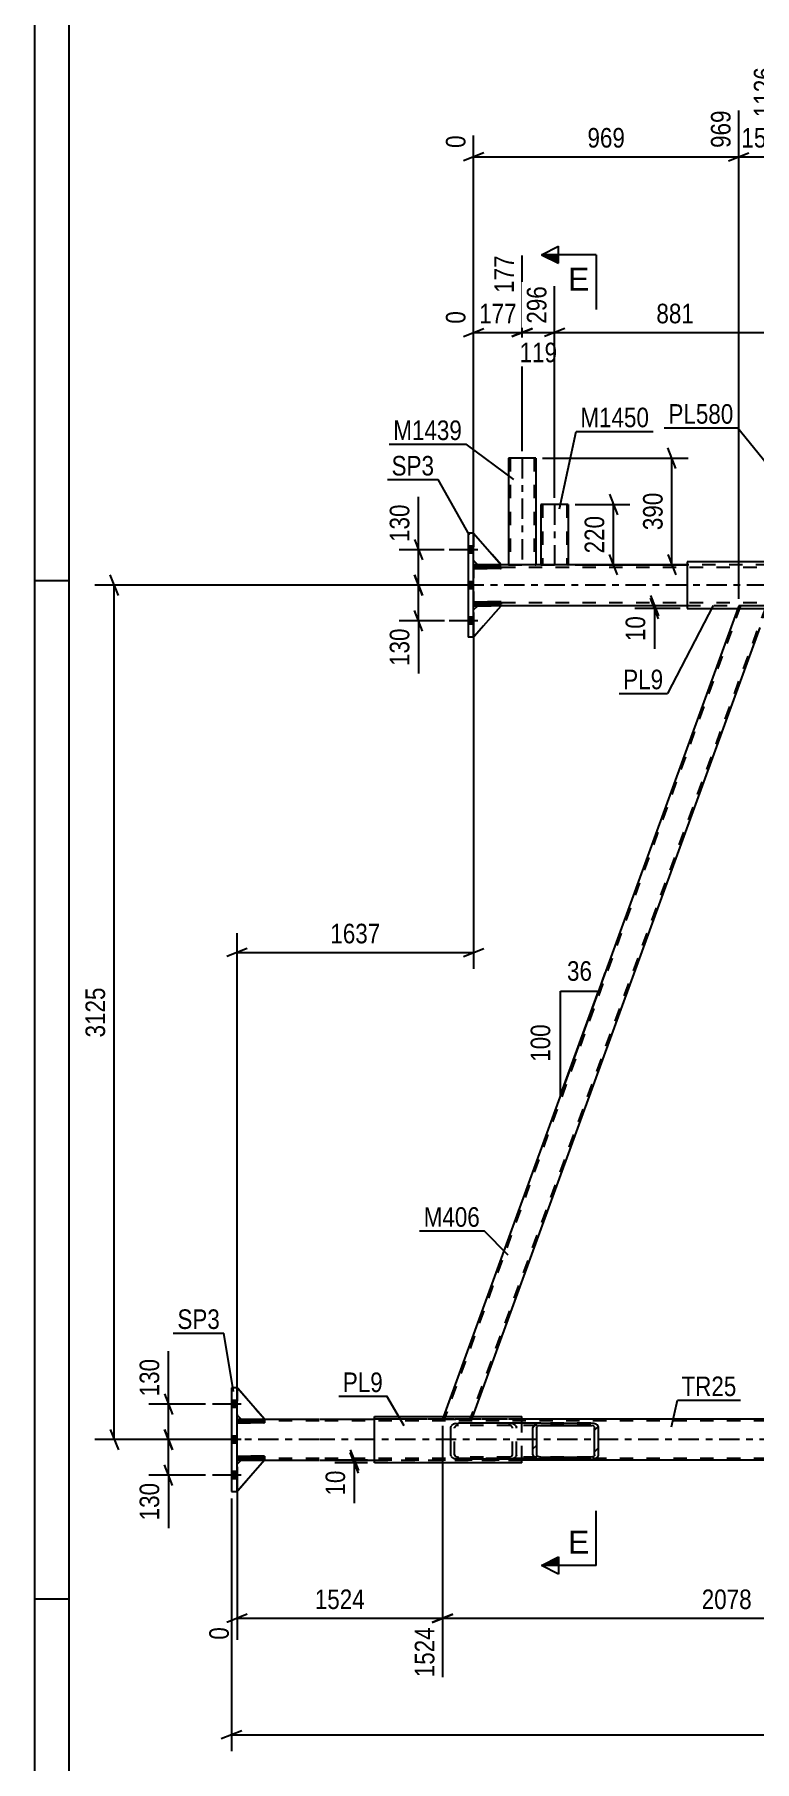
# Model space of a CAD drawing. Header units: millimetres. Extents: x -851 to 338, y -786 to 55.
# Drawn here: x -850.9 to -745.7, y -362.9 to -110.2 of the extents above; entities that cross this region are included whole.
import ezdxf

# ---------------------------------------------------------------- set-up
doc = ezdxf.new("R2010")
doc.units = ezdxf.units.MM
doc.linetypes.add('DXK_LINE_DOT2', pattern=[3.9198, 1.9599, -1.9599])
doc.linetypes.add('DXK_LINE_DOT3', pattern=[5.9187, 2.979, -0.9799, 0.9799, -0.9799])
doc.styles.add('Arial', font='ARIAL.TTF', dxfattribs={"height": 0.2})
doc.styles.add('Arial Narrow', font='ARIALN.TTF', dxfattribs={"height": 0.2})

# ---------------------------------------------------------------- blocks, each defined once
blk = doc.blocks.new('Unknown-232933133-1133')
at = {"color": 5, "linetype": 'Continuous'}
for p, q in [((-850.92, 54.89), (-850.92, -786.11)), ((-845.92, 49.89), (-845.92, -781.11)), ((-845.92, -190.11), (-850.92, -190.11)), ((-845.92, -339.11), (-850.92, -339.11))]:
    blk.add_line(p, q, dxfattribs=at)
blk = doc.blocks.new('Bolt-232933133-7194 - 7182')
at = {"linetype": 'Continuous'}
for points in [[(-821.31, -311.09), (-821.31, -310.05), (-822.11, -310.05), (-822.11, -311.09)], [(-821.31, -311.09), (-821.31, -310.05), (-822.11, -310.05), (-822.11, -311.09)], [(-821.31, -311.09), (-821.31, -310.05), (-822.11, -310.05), (-822.11, -311.09)], [(-821.31, -316.29), (-821.31, -315.25), (-822.11, -315.25), (-822.11, -316.29)], [(-821.31, -316.29), (-821.31, -315.25), (-822.11, -315.25), (-822.11, -316.29)], [(-821.31, -321.49), (-821.31, -320.45), (-822.11, -320.45), (-822.11, -321.49)], [(-821.31, -321.49), (-821.31, -320.45), (-822.11, -320.45), (-822.11, -321.49)], [(-821.31, -321.49), (-821.31, -320.45), (-822.11, -320.45), (-822.11, -321.49)]]:
    blk.add_hatch(color=1, dxfattribs=at).paths.add_polyline_path(points)
at = {"color": 1, "linetype": 'Continuous'}
for p, q in [((-820.71, -310.57), (-824.91, -310.57)), ((-820.71, -310.57), (-824.91, -310.57)), ((-820.71, -310.57), (-824.91, -310.57)), ((-821.31, -310.05), (-822.11, -310.05)), ((-821.31, -310.05), (-822.11, -310.05)), ((-821.31, -310.05), (-822.11, -310.05)), ((-821.31, -311.09), (-822.11, -311.09)), ((-821.31, -311.09), (-822.11, -311.09)), ((-821.31, -311.09), (-822.11, -311.09)), ((-820.71, -315.77), (-824.91, -315.77)), ((-820.71, -315.77), (-824.91, -315.77)), ((-821.31, -315.25), (-822.11, -315.25)), ((-821.31, -315.25), (-822.11, -315.25)), ((-821.31, -316.29), (-822.11, -316.29)), ((-821.31, -316.29), (-822.11, -316.29)), ((-821.31, -320.45), (-822.11, -320.45)), ((-821.31, -320.45), (-822.11, -320.45)), ((-821.31, -320.45), (-822.11, -320.45)), ((-820.71, -320.97), (-824.91, -320.97)), ((-820.71, -320.97), (-824.91, -320.97)), ((-820.71, -320.97), (-824.91, -320.97)), ((-821.31, -321.49), (-822.11, -321.49)), ((-821.31, -321.49), (-822.11, -321.49)), ((-821.31, -321.49), (-822.11, -321.49))]:
    blk.add_line(p, q, dxfattribs=at)
blk = doc.blocks.new('Bolt-232933133-7195 - 7182')
at = {"linetype": 'Continuous'}
for points in [[(-786.71, -186.09), (-786.71, -185.05), (-787.51, -185.05), (-787.51, -186.09)], [(-786.71, -186.09), (-786.71, -185.05), (-787.51, -185.05), (-787.51, -186.09)], [(-786.71, -186.09), (-786.71, -185.05), (-787.51, -185.05), (-787.51, -186.09)], [(-786.71, -191.29), (-786.71, -190.25), (-787.51, -190.25), (-787.51, -191.29)], [(-786.71, -191.29), (-786.71, -190.25), (-787.51, -190.25), (-787.51, -191.29)], [(-786.71, -196.49), (-786.71, -195.45), (-787.51, -195.45), (-787.51, -196.49)], [(-786.71, -196.49), (-786.71, -195.45), (-787.51, -195.45), (-787.51, -196.49)], [(-786.71, -196.49), (-786.71, -195.45), (-787.51, -195.45), (-787.51, -196.49)]]:
    blk.add_hatch(color=1, dxfattribs=at).paths.add_polyline_path(points)
at = {"color": 1, "linetype": 'Continuous'}
for p, q in [((-786.11, -185.57), (-790.31, -185.57)), ((-786.11, -185.57), (-790.31, -185.57)), ((-786.11, -185.57), (-790.31, -185.57)), ((-786.71, -185.05), (-787.51, -185.05)), ((-786.71, -185.05), (-787.51, -185.05)), ((-786.71, -185.05), (-787.51, -185.05)), ((-786.71, -186.09), (-787.51, -186.09)), ((-786.71, -186.09), (-787.51, -186.09)), ((-786.71, -186.09), (-787.51, -186.09)), ((-786.11, -190.77), (-790.31, -190.77)), ((-786.11, -190.77), (-790.31, -190.77)), ((-786.71, -190.25), (-787.51, -190.25)), ((-786.71, -190.25), (-787.51, -190.25)), ((-786.71, -191.29), (-787.51, -191.29)), ((-786.71, -191.29), (-787.51, -191.29)), ((-786.11, -195.97), (-790.31, -195.97)), ((-786.11, -195.97), (-790.31, -195.97)), ((-786.11, -195.97), (-790.31, -195.97)), ((-786.71, -195.45), (-787.51, -195.45)), ((-786.71, -195.45), (-787.51, -195.45)), ((-786.71, -195.45), (-787.51, -195.45)), ((-786.71, -196.49), (-787.51, -196.49)), ((-786.71, -196.49), (-787.51, -196.49)), ((-786.71, -196.49), (-787.51, -196.49))]:
    blk.add_line(p, q, dxfattribs=at)
blk = doc.blocks.new('Part-232933133-7203 - 7182')
at = {"color": 2, "linetype": 'Continuous'}
for p, q in [((-821.31, -319.37), (-820.71, -318.77)), ((-817.31, -318.77), (-821.31, -323.37)), ((-820.71, -318.77), (-817.31, -318.77))]:
    blk.add_line(p, q, dxfattribs=at)
at = {"color": 7, "linetype": 'DXK_LINE_DOT2'}
blk.add_line((-821.31, -323.37), (-821.31, -319.37), dxfattribs=at)
blk = doc.blocks.new('Part-232933133-7204 - 7182')
at = {"color": 7, "linetype": 'DXK_LINE_DOT2'}
for p, q in [((-821.31, -319.37), (-820.71, -318.77)), ((-817.31, -318.77), (-821.31, -323.37)), ((-821.31, -323.37), (-821.31, -319.37)), ((-820.71, -318.77), (-817.31, -318.77))]:
    blk.add_line(p, q, dxfattribs=at)
blk = doc.blocks.new('Part-232933133-7205 - 7182')
at = {"color": 2, "linetype": 'Continuous'}
for p, q in [((-817.31, -312.77), (-821.31, -308.17)), ((-821.31, -312.17), (-820.71, -312.77)), ((-820.71, -312.77), (-817.31, -312.77))]:
    blk.add_line(p, q, dxfattribs=at)
at = {"color": 7, "linetype": 'DXK_LINE_DOT2'}
blk.add_line((-821.31, -308.17), (-821.31, -312.17), dxfattribs=at)
blk = doc.blocks.new('Part-232933133-7206 - 7182')
at = {"color": 7, "linetype": 'DXK_LINE_DOT2'}
for p, q in [((-817.31, -312.77), (-821.31, -308.17)), ((-821.31, -308.17), (-821.31, -312.17)), ((-821.31, -312.17), (-820.71, -312.77)), ((-820.71, -312.77), (-817.31, -312.77))]:
    blk.add_line(p, q, dxfattribs=at)
blk = doc.blocks.new('Part-232933133-7271 - 7182')
at = {"color": 2, "linetype": 'Continuous'}
for p, q in [((-821.31, -312.77), (-820.71, -312.77)), ((-817.31, -312.77), (-809.31, -312.77)), ((-809.21, -312.77), (-801.21, -312.77)), ((-716.08, -312.77), (-779.67, -312.77)), ((-821.31, -318.77), (-820.71, -318.77)), ((-817.31, -318.77), (-809.31, -318.77)), ((-809.21, -318.77), (-801.21, -318.77)), ((-716.08, -318.77), (-779.67, -318.77))]:
    blk.add_line(p, q, dxfattribs=at)
at = {"color": 7, "linetype": 'DXK_LINE_DOT2'}
for p, q in [((-821.31, -318.77), (-821.31, -312.77)), ((-809.31, -313.01), (-821.31, -313.01)), ((-820.71, -312.77), (-817.31, -312.77)), ((-132.3, -313.01), (-809.21, -313.01)), ((-703.36, -312.77), (-801.21, -312.77)), ((-779.67, -312.77), (-801.21, -312.77)), ((-809.31, -318.53), (-821.31, -318.53)), ((-820.71, -318.77), (-817.31, -318.77)), ((-132.3, -318.53), (-809.21, -318.53)), ((-132.3, -318.77), (-801.21, -318.77)), ((-801.21, -318.77), (-779.67, -318.77))]:
    blk.add_line(p, q, dxfattribs=at)
at = {"color": 7, "linetype": 'DXK_LINE_DOT3'}
for p, q in [((-809.31, -315.77), (-821.31, -315.77)), ((-132.3, -315.77), (-809.21, -315.77))]:
    blk.add_line(p, q, dxfattribs=at)
blk = doc.blocks.new('Part-232933133-7207 - 7182')
at = {"color": 2, "linetype": 'Continuous'}
for p, q in [((-821.31, -318.21), (-817.31, -318.21)), ((-821.31, -318.53), (-821.31, -318.21)), ((-817.31, -318.21), (-817.31, -318.53)), ((-817.31, -318.53), (-821.31, -318.53))]:
    blk.add_line(p, q, dxfattribs=at)
at = {"color": 7, "linetype": 'DXK_LINE_DOT2'}
blk.add_line((-820.71, -318.53), (-820.71, -318.21), dxfattribs=at)
blk = doc.blocks.new('Part-232933133-7208 - 7182')
at = {"color": 2, "linetype": 'Continuous'}
for p, q in [((-821.31, -313.01), (-817.31, -313.01)), ((-821.31, -313.33), (-821.31, -313.01)), ((-817.31, -313.01), (-817.31, -313.33)), ((-817.31, -313.33), (-821.31, -313.33))]:
    blk.add_line(p, q, dxfattribs=at)
at = {"color": 7, "linetype": 'DXK_LINE_DOT2'}
blk.add_line((-820.71, -313.33), (-820.71, -313.01), dxfattribs=at)
blk = doc.blocks.new('Part-232933133-7209 - 7182')
at = {"color": 7, "linetype": 'DXK_LINE_DOT2'}
for p, q in [((-817.31, -318.21), (-821.31, -318.21)), ((-821.31, -318.21), (-821.31, -318.53)), ((-820.71, -318.53), (-820.71, -318.21)), ((-817.31, -318.53), (-817.31, -318.21)), ((-821.31, -318.53), (-817.31, -318.53))]:
    blk.add_line(p, q, dxfattribs=at)
blk = doc.blocks.new('Part-232933133-7210 - 7182')
at = {"color": 7, "linetype": 'DXK_LINE_DOT2'}
for p, q in [((-817.31, -313.01), (-821.31, -313.01)), ((-821.31, -313.01), (-821.31, -313.33)), ((-820.71, -313.33), (-820.71, -313.01)), ((-817.31, -313.33), (-817.31, -313.01)), ((-821.31, -313.33), (-817.31, -313.33))]:
    blk.add_line(p, q, dxfattribs=at)
blk = doc.blocks.new('Part-232933133-7211 - 7182')
at = {"color": 2, "linetype": 'Continuous'}
for p, q in [((-786.71, -194.37), (-786.11, -193.77)), ((-786.71, -198.37), (-782.71, -193.77)), ((-782.71, -193.77), (-786.11, -193.77))]:
    blk.add_line(p, q, dxfattribs=at)
at = {"color": 7, "linetype": 'DXK_LINE_DOT2'}
blk.add_line((-786.71, -198.37), (-786.71, -194.37), dxfattribs=at)
blk = doc.blocks.new('Part-232933133-7212 - 7182')
at = {"color": 7, "linetype": 'DXK_LINE_DOT2'}
for p, q in [((-786.71, -194.37), (-786.11, -193.77)), ((-782.71, -193.77), (-786.71, -198.37)), ((-786.71, -198.37), (-786.71, -194.37)), ((-786.11, -193.77), (-782.71, -193.77))]:
    blk.add_line(p, q, dxfattribs=at)
blk = doc.blocks.new('Part-232933133-7213 - 7182')
at = {"color": 2, "linetype": 'Continuous'}
for p, q in [((-786.71, -183.17), (-782.71, -187.77)), ((-786.71, -187.17), (-786.11, -187.77)), ((-782.71, -187.77), (-786.11, -187.77))]:
    blk.add_line(p, q, dxfattribs=at)
at = {"color": 7, "linetype": 'DXK_LINE_DOT2'}
blk.add_line((-786.71, -187.17), (-786.71, -183.17), dxfattribs=at)
blk = doc.blocks.new('Part-232933133-7214 - 7182')
at = {"color": 7, "linetype": 'DXK_LINE_DOT2'}
for p, q in [((-782.71, -187.77), (-786.71, -183.17)), ((-786.71, -183.17), (-786.71, -187.17)), ((-786.71, -187.17), (-786.11, -187.77)), ((-786.11, -187.77), (-782.71, -187.77))]:
    blk.add_line(p, q, dxfattribs=at)
blk = doc.blocks.new('Part-232933133-59756 - 7182')
at = {"color": 2, "linetype": 'Continuous'}
for p, q in [((-772.87, -178.97), (-776.87, -178.97)), ((-776.87, -178.97), (-776.87, -187.77)), ((-772.87, -178.97), (-772.87, -187.77))]:
    blk.add_line(p, q, dxfattribs=at)
at = {"color": 7, "linetype": 'DXK_LINE_DOT2'}
for p, q in [((-776.63, -178.97), (-776.63, -187.77)), ((-776.63, -178.97), (-776.61, -178.97)), ((-776.61, -178.97), (-776.57, -178.97)), ((-776.57, -178.97), (-776.56, -178.97)), ((-773.11, -178.97), (-773.11, -187.77)), ((-776.87, -187.77), (-776.87, -187.77)), ((-776.87, -187.77), (-772.87, -187.77)), ((-772.87, -187.77), (-772.87, -187.77)), ((-772.87, -187.77), (-772.87, -187.77))]:
    blk.add_line(p, q, dxfattribs=at)
at = {"color": 7, "linetype": 'DXK_LINE_DOT3'}
blk.add_line((-774.87, -178.97), (-774.87, -187.77), dxfattribs=at)
blk = doc.blocks.new('Part-232933133-7215 - 7182')
at = {"color": 2, "linetype": 'Continuous'}
for p, q in [((-786.71, -193.21), (-782.71, -193.21)), ((-786.71, -193.53), (-786.71, -193.21)), ((-782.71, -193.53), (-786.71, -193.53)), ((-782.71, -193.21), (-782.71, -193.53))]:
    blk.add_line(p, q, dxfattribs=at)
at = {"color": 7, "linetype": 'DXK_LINE_DOT2'}
blk.add_line((-786.11, -193.53), (-786.11, -193.21), dxfattribs=at)
blk = doc.blocks.new('Part-232933133-7216 - 7182')
at = {"color": 2, "linetype": 'Continuous'}
for p, q in [((-786.71, -188.01), (-782.71, -188.01)), ((-786.71, -188.33), (-786.71, -188.01)), ((-782.71, -188.33), (-786.71, -188.33)), ((-782.71, -188.01), (-782.71, -188.33))]:
    blk.add_line(p, q, dxfattribs=at)
at = {"color": 7, "linetype": 'DXK_LINE_DOT2'}
blk.add_line((-786.11, -188.33), (-786.11, -188.01), dxfattribs=at)
blk = doc.blocks.new('Part-232933133-7217 - 7182')
at = {"color": 7, "linetype": 'DXK_LINE_DOT2'}
for p, q in [((-782.71, -193.21), (-786.71, -193.21)), ((-786.71, -193.21), (-786.71, -193.53)), ((-786.71, -193.53), (-782.71, -193.53)), ((-786.11, -193.53), (-786.11, -193.21)), ((-782.71, -193.53), (-782.71, -193.21))]:
    blk.add_line(p, q, dxfattribs=at)
blk = doc.blocks.new('Part-232933133-7218 - 7182')
at = {"color": 7, "linetype": 'DXK_LINE_DOT2'}
for p, q in [((-782.71, -188.01), (-786.71, -188.01)), ((-786.71, -188.01), (-786.71, -188.33)), ((-786.71, -188.33), (-782.71, -188.33)), ((-786.11, -188.01), (-786.11, -188.33)), ((-782.71, -188.33), (-782.71, -188.01))]:
    blk.add_line(p, q, dxfattribs=at)
blk = doc.blocks.new('Part-232933133-7306 - 7182')
at = {"color": 2, "linetype": 'Continuous'}
for p, q in [((-801.21, -312.37), (-779.67, -312.37)), ((-801.21, -319.17), (-801.21, -312.37)), ((-779.67, -313.36), (-779.67, -312.37)), ((-779.67, -319.17), (-801.21, -319.17)), ((-779.67, -319.17), (-779.67, -318.64))]:
    blk.add_line(p, q, dxfattribs=at)
at = {"color": 7, "linetype": 'DXK_LINE_DOT2'}
blk.add_line((-779.67, -318.64), (-779.67, -313.36), dxfattribs=at)
blk = doc.blocks.new('Part-232933133-7330 - 7182')
at = {"color": 2, "linetype": 'Continuous'}
for p, q in [((-755.5, -187.37), (-755.5, -194.17)), ((-733.95, -187.37), (-755.5, -187.37)), ((-733.95, -187.37), (-733.95, -187.77)), ((-755.5, -194.17), (-733.95, -194.17)), ((-733.95, -194.17), (-733.95, -193.05))]:
    blk.add_line(p, q, dxfattribs=at)
at = {"color": 7, "linetype": 'DXK_LINE_DOT2'}
blk.add_line((-733.95, -187.77), (-733.95, -193.05), dxfattribs=at)
blk = doc.blocks.new('Part-232933133-7356 - 7182')
at = {"color": 2, "linetype": 'Continuous'}
for p, q in [((-822.11, -308.17), (-822.11, -323.37)), ((-821.31, -308.17), (-822.11, -308.17)), ((-821.31, -323.37), (-821.31, -308.17)), ((-822.11, -323.37), (-821.31, -323.37))]:
    blk.add_line(p, q, dxfattribs=at)
blk = doc.blocks.new('Part-232933133-7361 - 7182')
at = {"color": 2, "linetype": 'Continuous'}
for p, q in [((-787.51, -183.17), (-787.51, -198.37)), ((-786.71, -183.17), (-787.51, -183.17)), ((-786.71, -198.37), (-786.71, -183.17)), ((-786.71, -198.37), (-787.51, -198.37))]:
    blk.add_line(p, q, dxfattribs=at)
blk = doc.blocks.new('Part-232933133-7376 - 7182')
at = {"color": 2, "linetype": 'Continuous'}
for p, q in [((-786.11, -187.77), (-786.71, -187.77)), ((-755.5, -187.77), (-782.71, -187.77)), ((-786.71, -193.77), (-786.11, -193.77)), ((-755.5, -193.77), (-782.71, -193.77))]:
    blk.add_line(p, q, dxfattribs=at)
at = {"color": 7, "linetype": 'DXK_LINE_DOT2'}
for p, q in [((-786.71, -187.77), (-786.71, -193.77)), ((-86.8, -188.17), (-786.71, -188.17)), ((-782.71, -187.77), (-786.11, -187.77)), ((-723.89, -187.77), (-755.5, -187.77)), ((-86.8, -193.37), (-786.71, -193.37)), ((-782.71, -193.77), (-786.11, -193.77)), ((-733.95, -193.77), (-755.5, -193.77))]:
    blk.add_line(p, q, dxfattribs=at)
at = {"color": 7, "linetype": 'DXK_LINE_DOT3'}
blk.add_line((-86.8, -190.77), (-786.71, -190.77), dxfattribs=at)
blk = doc.blocks.new('Part-232933133-7484 - 7182')
at = {"linetype": 'Continuous'}
h = blk.add_hatch(dxfattribs=at)
h.set_pattern_fill('', scale=0.7, style=0, pattern_type=0)
h.set_pattern_definition([(45, (-778.044, -313.9993), (-1.57154, 1.57154), [])])
h.paths.add_polyline_path([(-777.96, -313.75), (-778.04, -314), (-778.04, -318), (-777.96, -318.24), (-777.7, -318.45), (-777.33, -318.59), (-776.88, -318.64), (-769.6, -318.64), (-769.16, -318.59), (-768.78, -318.45), (-768.52, -318.24), (-768.44, -318), (-768.44, -314), (-768.52, -313.75), (-768.78, -313.55), (-769.16, -313.41), (-769.6, -313.36), (-776.88, -313.36), (-777.33, -313.41), (-777.7, -313.55)])
h.paths.add_polyline_path([(-777.1, -313.7), (-776.88, -313.68), (-769.6, -313.68), (-769.38, -313.7), (-769.19, -313.77), (-769.06, -313.88), (-769.02, -314), (-769.02, -318), (-769.06, -318.12), (-769.19, -318.23), (-769.38, -318.29), (-769.6, -318.32), (-776.88, -318.32), (-777.1, -318.29), (-777.29, -318.23), (-777.42, -318.12), (-777.46, -318), (-777.46, -314), (-777.42, -313.88), (-777.29, -313.77)])
at = {"color": 2, "linetype": 'Continuous'}
for p, q in [((-790.07, -314), (-789.99, -313.75)), ((-790.07, -318), (-790.07, -314)), ((-789.36, -313.41), (-788.91, -313.36)), ((-776.88, -313.36), (-788.91, -313.36)), ((-777.96, -313.75), (-778.04, -314)), ((-778.04, -318), (-778.04, -314)), ((-777.46, -314), (-777.42, -313.88)), ((-777.46, -318), (-777.46, -314)), ((-776.88, -313.36), (-777.33, -313.41)), ((-777.1, -313.7), (-776.88, -313.68)), ((-776.88, -313.36), (-769.6, -313.36)), ((-776.88, -313.68), (-769.6, -313.68)), ((-769.16, -313.41), (-769.6, -313.36)), ((-769.6, -313.68), (-769.38, -313.7)), ((-769.06, -313.88), (-769.02, -314)), ((-769.02, -318), (-769.02, -314)), ((-768.44, -314), (-768.52, -313.75)), ((-768.44, -318), (-768.44, -314)), ((-789.99, -318.24), (-790.07, -318)), ((-778.04, -318), (-777.96, -318.24)), ((-777.42, -318.12), (-777.46, -318)), ((-776.88, -318.32), (-777.1, -318.29)), ((-776.88, -318.32), (-769.6, -318.32)), ((-769.38, -318.29), (-769.6, -318.32)), ((-769.02, -318), (-769.06, -318.12)), ((-768.52, -318.24), (-768.44, -318)), ((-788.91, -318.64), (-789.36, -318.59)), ((-776.88, -318.64), (-788.91, -318.64)), ((-777.33, -318.59), (-776.88, -318.64)), ((-776.88, -318.64), (-769.6, -318.64)), ((-769.6, -318.64), (-769.16, -318.59))]:
    blk.add_line(p, q, dxfattribs=at)
at = {"color": 7, "linetype": 'DXK_LINE_DOT2'}
for p, q in [((-789.45, -313.88), (-789.49, -314)), ((-789.49, -318), (-789.49, -314)), ((-788.91, -313.68), (-789.13, -313.7)), ((-769.6, -313.68), (-788.91, -313.68)), ((-781.63, -313.36), (-781.19, -313.41)), ((-781.41, -313.7), (-781.63, -313.68)), ((-781.05, -314), (-781.09, -313.88)), ((-781.05, -318), (-781.05, -314)), ((-780.55, -313.75), (-780.47, -314)), ((-780.47, -318), (-780.47, -314)), ((-769.6, -313.36), (-776.88, -313.36)), ((-789.49, -318), (-789.45, -318.12)), ((-789.13, -318.29), (-788.91, -318.32)), ((-769.6, -318.32), (-788.91, -318.32)), ((-781.63, -318.32), (-781.41, -318.29)), ((-781.09, -318.12), (-781.05, -318)), ((-780.47, -318), (-780.55, -318.24)), ((-781.19, -318.59), (-781.63, -318.64)), ((-769.6, -318.64), (-776.88, -318.64))]:
    blk.add_line(p, q, dxfattribs=at)
at = {"color": 2, "linetype": 'Continuous'}
for centre, radius, start, end in [((-789.17, -314.48), 1.09, 99.5181, 138.0637), ((-777.14, -314.48), 1.09, 99.5181, 138.0637), ((-777.01, -314.24), 0.545, 99.5181, 138.0637), ((-769.47, -314.24), 0.545, 41.9361, 80.4817), ((-769.34, -314.48), 1.09, 41.9361, 80.4817), ((-789.17, -317.52), 1.09, 221.9361, 260.4817), ((-777.14, -317.52), 1.09, 221.9361, 260.4817), ((-777.01, -317.76), 0.545, 221.9361, 260.4817), ((-769.47, -317.76), 0.545, 279.5181, 318.0637), ((-769.34, -317.52), 1.09, 279.5181, 318.0637)]:
    blk.add_arc(centre, radius, start, end, dxfattribs=at)
at = {"color": 7, "linetype": 'DXK_LINE_DOT2'}
for centre, radius, start, end in [((-789.04, -314.24), 0.545, 99.5181, 138.0637), ((-781.5, -314.24), 0.545, 41.9361, 80.4817), ((-781.37, -314.48), 1.09, 41.9361, 80.4817), ((-789.04, -317.76), 0.545, 221.9361, 260.4817), ((-781.5, -317.76), 0.545, 279.5181, 318.0637), ((-781.37, -317.52), 1.09, 279.5181, 318.0637)]:
    blk.add_arc(centre, radius, start, end, dxfattribs=at)
blk = doc.blocks.new('Part-232933133-7516 - 7182')
at = {"color": 2, "linetype": 'Continuous'}
for p, q in [((-748.09, -194.17), (-791.12, -312.37)), ((-744.86, -196.97), (-786.86, -312.37))]:
    blk.add_line(p, q, dxfattribs=at)
at = {"color": 7, "linetype": 'DXK_LINE_DOT2'}
for p, q in [((-747.69, -193.77), (-791.01, -312.77)), ((-743.95, -193.77), (-787.26, -312.77)), ((-747.95, -193.77), (-748.09, -194.17)), ((-743.69, -193.77), (-747.95, -193.77)), ((-743.69, -193.77), (-744.86, -196.97)), ((-791.12, -312.37), (-791.26, -312.77)), ((-791.26, -312.77), (-787, -312.77)), ((-786.86, -312.37), (-787, -312.77))]:
    blk.add_line(p, q, dxfattribs=at)
blk = doc.blocks.new('Part-232933133-59733 - 7182')
at = {"color": 2, "linetype": 'Continuous'}
for p, q in [((-777.63, -172.17), (-781.63, -172.17)), ((-781.63, -172.17), (-781.63, -187.77)), ((-777.63, -172.17), (-777.63, -187.77))]:
    blk.add_line(p, q, dxfattribs=at)
at = {"color": 7, "linetype": 'DXK_LINE_DOT2'}
for p, q in [((-781.39, -172.17), (-781.39, -187.77)), ((-781.39, -172.17), (-781.37, -172.17)), ((-777.87, -172.17), (-777.87, -187.77)), ((-781.63, -187.77), (-781.63, -187.77)), ((-781.63, -187.77), (-777.63, -187.77)), ((-777.63, -187.77), (-777.63, -187.77)), ((-777.63, -187.77), (-777.63, -187.77))]:
    blk.add_line(p, q, dxfattribs=at)
at = {"color": 7, "linetype": 'DXK_LINE_DOT3'}
blk.add_line((-779.63, -172.17), (-779.63, -187.77), dxfattribs=at)
blk = doc.blocks.new('StraightDimension-232933133-8417 - 7182')
at = {"color": 7, "linetype": 'Continuous'}
for p, q in [((-823.11, -315.77), (-834.19, -315.77)), ((-831.94, -314.27), (-830.74, -317.27)), ((-831.34, -320.97), (-831.34, -315.77)), ((-830.74, -322.47), (-831.94, -319.47)), ((-825.91, -320.97), (-834.19, -320.97))]:
    blk.add_line(p, q, dxfattribs=at)
at = {"color": 0}
blk.add_wipeout([(-832.09, -321.49), (-836.29, -321.49), (-836.29, -328.18), (-832.09, -328.18)], dxfattribs=at)
at = {"color": 7, "linetype": 'Continuous'}
blk.add_line((-831.34, -320.97), (-831.34, -328.7), dxfattribs=at)
blk.add_line((-831.34, -320.97), (-831.34, -328.7), dxfattribs=at)
at = {"color": 3, "style": 'Arial Narrow'}
blk.add_text('130', height=2.863, rotation=90.0002, dxfattribs=at).set_placement((-832.69, -327.58))
blk = doc.blocks.new('StraightDimension-232933133-71624 - 7182')
at = {"color": 7, "linetype": 'Continuous'}
for p, q in [((-756.5, -193.77), (-763.12, -193.77)), ((-756.5, -194.17), (-763.12, -194.17)), ((-760.87, -192.27), (-759.67, -195.27)), ((-759.67, -195.67), (-760.87, -192.67)), ((-760.27, -194.17), (-760.27, -193.77))]:
    blk.add_line(p, q, dxfattribs=at)
at = {"color": 0}
blk.add_wipeout([(-761.02, -194.69), (-765.22, -194.69), (-765.22, -199.55), (-761.02, -199.55)], dxfattribs=at)
at = {"color": 7, "linetype": 'Continuous'}
blk.add_line((-760.27, -194.17), (-760.27, -200.07), dxfattribs=at)
blk.add_line((-760.27, -194.17), (-760.27, -200.07), dxfattribs=at)
at = {"color": 3, "style": 'Arial Narrow'}
blk.add_text('10', height=2.863, rotation=90.0002, dxfattribs=at).set_placement((-761.62, -198.95))
blk = doc.blocks.new('StraightDimension-232933133-8350 - 7182')
at = {"color": 7, "linetype": 'Continuous'}
for p, q in [((-795.37, -189.27), (-794.17, -192.27)), ((-788.51, -190.77), (-797.62, -190.77)), ((-794.77, -195.97), (-794.77, -190.77)), ((-794.17, -197.47), (-795.37, -194.47)), ((-790.96, -195.97), (-797.62, -195.97))]:
    blk.add_line(p, q, dxfattribs=at)
at = {"color": 0}
blk.add_wipeout([(-795.52, -196.49), (-799.72, -196.49), (-799.72, -203.18), (-795.52, -203.18)], dxfattribs=at)
at = {"color": 7, "linetype": 'Continuous'}
blk.add_line((-794.77, -195.97), (-794.77, -203.7), dxfattribs=at)
blk.add_line((-794.77, -195.97), (-794.77, -203.7), dxfattribs=at)
at = {"color": 3, "style": 'Arial Narrow'}
blk.add_text('130', height=2.863, rotation=90.0002, dxfattribs=at).set_placement((-796.12, -202.58))
blk = doc.blocks.new('StraightDimension-232933133-52260 - 7182')
at = {"color": 7, "linetype": 'Continuous'}
for p, q in [((-786.71, -194.77), (-786.71, -246.91)), ((-821.31, -311.77), (-821.31, -241.66)), ((-819.81, -243.91), (-822.81, -245.11)), ((-821.31, -244.51), (-786.71, -244.51)), ((-788.21, -245.11), (-785.21, -243.91))]:
    blk.add_line(p, q, dxfattribs=at)
at = {"color": 0}
blk.add_wipeout([(-799.76, -243.76), (-799.76, -239.56), (-808.27, -239.56), (-808.27, -243.76)], dxfattribs=at)
at = {"color": 3, "style": 'Arial Narrow'}
blk.add_text('1637', height=2.863, dxfattribs=at).set_placement((-807.67, -243.16))
blk = doc.blocks.new('StraightDimension-232933133-70887 - 7182')
at = {"color": 7, "linetype": 'Continuous'}
for p, q in [((-779.63, -171.17), (-779.63, -142.51)), ((-786.71, -187.17), (-786.71, -150.67)), ((-788.21, -154.4), (-785.21, -153.2)), ((-786.71, -153.8), (-779.63, -153.8)), ((-778.13, -153.2), (-781.13, -154.4))]:
    blk.add_line(p, q, dxfattribs=at)
at = {"color": 0}
blk.add_wipeout([(-779.83, -153.05), (-779.83, -148.85), (-786.51, -148.85), (-786.51, -153.05)], dxfattribs=at)
at = {"color": 0, "linetype": 'Continuous'}
for points in [[(-780.23, -141.91), (-784.43, -141.91), (-784.43, -148.6), (-780.23, -148.6)], [(-787.31, -150.07), (-791.51, -150.07), (-791.51, -153.1), (-787.31, -153.1)]]:
    blk.add_wipeout(points, dxfattribs=at)
at = {"color": 3, "linetype": 'Continuous', "style": 'Arial Narrow'}
for s, height, p in [('177', 2.863, (-780.83, -148)), ('0', 2.86, (-787.91, -152.5))]:
    blk.add_text(s, height=height, rotation=90.0002, dxfattribs=at).set_placement(p)
at = {"color": 3, "style": 'Arial Narrow'}
blk.add_text('177', height=2.863, dxfattribs=at).set_placement((-785.91, -152.45))
blk = doc.blocks.new('StraightDimension-232933133-8358 - 7182')
at = {"color": 7, "linetype": 'Continuous'}
for p, q in [((-795.37, -184.07), (-794.17, -187.07)), ((-791.04, -185.57), (-797.62, -185.57)), ((-794.77, -190.77), (-794.77, -185.57)), ((-794.17, -192.27), (-795.37, -189.27)), ((-788.51, -190.77), (-797.62, -190.77))]:
    blk.add_line(p, q, dxfattribs=at)
at = {"color": 0}
blk.add_wipeout([(-795.52, -178.36), (-799.72, -178.36), (-799.72, -185.04), (-795.52, -185.04)], dxfattribs=at)
at = {"color": 7, "linetype": 'Continuous'}
blk.add_line((-794.77, -185.57), (-794.77, -177.83), dxfattribs=at)
blk.add_line((-794.77, -185.57), (-794.77, -177.83), dxfattribs=at)
at = {"color": 3, "style": 'Arial Narrow'}
blk.add_text('130', height=2.863, rotation=90.0002, dxfattribs=at).set_placement((-796.12, -184.44))
blk = doc.blocks.new('StraightDimension-232933133-32532 - 7182')
at = {"color": 7, "linetype": 'Continuous'}
for p, q in [((-791.26, -313.77), (-791.26, -350.53)), ((-821.31, -319.77), (-821.31, -345.04)), ((-819.81, -341.31), (-822.81, -342.51)), ((-821.31, -341.91), (-791.26, -341.91)), ((-792.76, -342.51), (-789.76, -341.31))]:
    blk.add_line(p, q, dxfattribs=at)
at = {"color": 0}
blk.add_wipeout([(-802.03, -341.16), (-802.03, -336.96), (-810.54, -336.96), (-810.54, -341.16)], dxfattribs=at)
at = {"color": 0, "linetype": 'Continuous'}
for points in [[(-821.91, -342.61), (-826.11, -342.61), (-826.11, -345.64), (-821.91, -345.64)], [(-791.86, -342.61), (-796.06, -342.61), (-796.06, -351.13), (-791.86, -351.13)]]:
    blk.add_wipeout(points, dxfattribs=at)
at = {"color": 3, "style": 'Arial Narrow'}
blk.add_text('1524', height=2.863, dxfattribs=at).set_placement((-809.94, -340.56))
at = {"color": 3, "linetype": 'Continuous', "style": 'Arial Narrow'}
for s, height, p in [('0', 2.86, (-822.51, -345.04)), ('1524', 2.863, (-792.46, -350.53))]:
    blk.add_text(s, height=height, rotation=90.0002, dxfattribs=at).set_placement(p)
blk = doc.blocks.new('StraightDimension-232933133-71943 - 7182')
at = {"color": 7, "linetype": 'Continuous'}
for p, q in [((-804.76, -317.27), (-803.56, -320.27)), ((-803.56, -320.67), (-804.76, -317.67)), ((-802.21, -318.77), (-807.01, -318.77)), ((-802.21, -319.17), (-807.01, -319.17)), ((-804.16, -319.17), (-804.16, -318.77))]:
    blk.add_line(p, q, dxfattribs=at)
at = {"color": 0}
blk.add_wipeout([(-804.91, -319.69), (-809.11, -319.69), (-809.11, -324.55), (-804.91, -324.55)], dxfattribs=at)
at = {"color": 7, "linetype": 'Continuous'}
blk.add_line((-804.16, -319.17), (-804.16, -325.07), dxfattribs=at)
blk.add_line((-804.16, -319.17), (-804.16, -325.07), dxfattribs=at)
at = {"color": 3, "style": 'Arial Narrow'}
blk.add_text('10', height=2.863, rotation=90.0002, dxfattribs=at).set_placement((-805.51, -323.95))
blk = doc.blocks.new('StraightDimension-232933133-32531 - 7182')
at = {"color": 7, "linetype": 'Continuous'}
for p, q in [((-791.26, -313.77), (-791.26, -350.53)), ((-708.14, -313.77), (-708.14, -350.53)), ((-789.76, -341.31), (-792.76, -342.51)), ((-791.26, -341.91), (-708.14, -341.91)), ((-709.64, -342.51), (-706.64, -341.31))]:
    blk.add_line(p, q, dxfattribs=at)
at = {"color": 0}
blk.add_wipeout([(-745.44, -341.16), (-745.44, -336.96), (-753.96, -336.96), (-753.96, -341.16)], dxfattribs=at)
at = {"color": 0, "linetype": 'Continuous'}
blk.add_wipeout([(-708.74, -342.61), (-712.94, -342.61), (-712.94, -351.13), (-708.74, -351.13)], dxfattribs=at)
at = {"color": 3, "style": 'Arial Narrow'}
blk.add_text('2078', height=2.863, dxfattribs=at).set_placement((-753.36, -340.56))
at = {"color": 3, "linetype": 'Continuous', "style": 'Arial Narrow'}
blk.add_text('3602', height=2.863, rotation=90.0002, dxfattribs=at).set_placement((-709.34, -350.53))
blk = doc.blocks.new('StraightDimension-232933133-70886 - 7182')
at = {"color": 7, "linetype": 'Continuous'}
for p, q in [((-779.63, -171.17), (-779.63, -142.51)), ((-774.87, -177.97), (-774.87, -147.01)), ((-781.13, -154.4), (-778.13, -153.2)), ((-779.63, -153.8), (-774.87, -153.8)), ((-773.37, -153.2), (-776.37, -154.4))]:
    blk.add_line(p, q, dxfattribs=at)
at = {"color": 0, "linetype": 'Continuous'}
blk.add_wipeout([(-775.47, -146.41), (-779.67, -146.41), (-779.67, -153.1), (-775.47, -153.1)], dxfattribs=at)
at = {"color": 0}
blk.add_wipeout([(-773.91, -158.75), (-773.91, -154.55), (-780.59, -154.55), (-780.59, -158.75)], dxfattribs=at)
at = {"color": 3, "linetype": 'Continuous', "style": 'Arial Narrow'}
blk.add_text('296', height=2.863, rotation=90.0002, dxfattribs=at).set_placement((-776.07, -152.5))
at = {"color": 3, "style": 'Arial Narrow'}
blk.add_text('119', height=2.863, dxfattribs=at).set_placement((-779.99, -158.15))
blk = doc.blocks.new('AngleDimension-232933133-71896 - 7182')
at = {"color": 7, "linetype": 'Continuous'}
for p, q in [((-767.51, -247.5), (-768.46, -250.14)), ((-774.01, -250.14), (-768.46, -250.14)), ((-774.01, -265.36), (-768.46, -250.14)), ((-774.01, -265.36), (-774.01, -250.14))]:
    blk.add_line(p, q, dxfattribs=at)
at = {"color": 0}
for points in [[(-768.81, -249.24), (-768.81, -245.04), (-773.66, -245.04), (-773.66, -249.24)], [(-774.91, -254.41), (-779.11, -254.41), (-779.11, -261.09), (-774.91, -261.09)]]:
    blk.add_wipeout(points, dxfattribs=at)
at = {"color": 3, "style": 'Arial Narrow'}
blk.add_text('36', height=2.863, dxfattribs=at).set_placement((-773.06, -248.64))
blk.add_text('100', height=2.863, rotation=90.0002, dxfattribs=at).set_placement((-775.51, -260.49))
blk = doc.blocks.new('StraightDimension-232933133-8425 - 7182')
at = {"color": 7, "linetype": 'Continuous'}
for p, q in [((-825.91, -310.57), (-834.19, -310.57)), ((-831.94, -309.07), (-830.74, -312.07)), ((-831.34, -315.77), (-831.34, -310.57)), ((-823.11, -315.77), (-834.19, -315.77)), ((-830.74, -317.27), (-831.94, -314.27))]:
    blk.add_line(p, q, dxfattribs=at)
at = {"color": 0}
blk.add_wipeout([(-832.09, -303.36), (-836.29, -303.36), (-836.29, -310.04), (-832.09, -310.04)], dxfattribs=at)
at = {"color": 7, "linetype": 'Continuous'}
blk.add_line((-831.34, -310.57), (-831.34, -302.83), dxfattribs=at)
blk.add_line((-831.34, -310.57), (-831.34, -302.83), dxfattribs=at)
at = {"color": 3, "style": 'Arial Narrow'}
blk.add_text('130', height=2.863, rotation=90.0002, dxfattribs=at).set_placement((-832.69, -309.44))
blk = doc.blocks.new('StraightDimension-232933133-8434 - 7182')
at = {"color": 7, "linetype": 'Continuous'}
for p, q in [((-838.66, -192.27), (-839.86, -189.27)), ((-788.51, -190.77), (-842.11, -190.77)), ((-839.26, -315.77), (-839.26, -190.77)), ((-823.11, -315.77), (-842.11, -315.77)), ((-839.86, -314.27), (-838.66, -317.27))]:
    blk.add_line(p, q, dxfattribs=at)
at = {"color": 0}
blk.add_wipeout([(-840.01, -249.01), (-844.21, -249.01), (-844.21, -257.53), (-840.01, -257.53)], dxfattribs=at)
at = {"color": 3, "style": 'Arial Narrow'}
blk.add_text('3125', height=2.863, rotation=90.0002, dxfattribs=at).set_placement((-840.61, -256.93))
blk = doc.blocks.new('StraightDimension-232933133-31968 - 7182')
at = {"color": 7, "linetype": 'Continuous'}
for p, q in [((-822.11, -324.37), (-822.11, -361.35)), ((-820.61, -358.35), (-823.61, -359.55)), ((-822.11, -358.95), (-86, -358.95))]:
    blk.add_line(p, q, dxfattribs=at)
blk = doc.blocks.new('StraightDimension-232933133-71058 - 7182')
at = {"color": 7, "linetype": 'Continuous'}
for p, q in [((-771.87, -178.97), (-763.87, -178.97)), ((-766.87, -177.47), (-765.67, -180.47)), ((-766.27, -187.77), (-766.27, -178.97)), ((-765.67, -189.27), (-766.87, -186.27)), ((-771.87, -187.77), (-763.87, -187.77))]:
    blk.add_line(p, q, dxfattribs=at)
at = {"color": 0}
blk.add_wipeout([(-767.02, -180.02), (-771.22, -180.02), (-771.22, -186.71), (-767.02, -186.71)], dxfattribs=at)
at = {"color": 3, "style": 'Arial Narrow'}
blk.add_text('220', height=2.863, rotation=90.0002, dxfattribs=at).set_placement((-767.62, -186.11))
blk = doc.blocks.new('StraightDimension-232933133-52914 - 7182')
at = {"color": 7, "linetype": 'Continuous'}
for p, q in [((-741.68, -192.77), (-741.68, -114.98)), ((-747.95, -192.77), (-747.95, -121.31)), ((-749.45, -128.69), (-746.45, -127.49)), ((-747.95, -128.09), (-741.68, -128.09)), ((-740.18, -127.49), (-743.18, -128.69))]:
    blk.add_line(p, q, dxfattribs=at)
at = {"color": 0}
blk.add_wipeout([(-741.47, -127.34), (-741.47, -123.14), (-748.16, -123.14), (-748.16, -127.34)], dxfattribs=at)
at = {"color": 0, "linetype": 'Continuous'}
blk.add_wipeout([(-742.28, -114.38), (-746.48, -114.38), (-746.48, -122.89), (-742.28, -122.89)], dxfattribs=at)
at = {"color": 3, "linetype": 'Continuous', "style": 'Arial Narrow'}
blk.add_text('1126', height=2.863, rotation=90.0002, dxfattribs=at).set_placement((-742.88, -122.29))
at = {"color": 3, "style": 'Arial Narrow'}
blk.add_text('157', height=2.863, dxfattribs=at).set_placement((-747.56, -126.74))
blk = doc.blocks.new('StraightDimension-232933133-52915 - 7182')
at = {"color": 7, "linetype": 'Continuous'}
for p, q in [((-747.95, -192.77), (-747.95, -121.31)), ((-786.71, -186.77), (-786.71, -124.97)), ((-785.21, -127.49), (-788.21, -128.69)), ((-786.71, -128.09), (-747.95, -128.09)), ((-749.45, -128.69), (-746.45, -127.49))]:
    blk.add_line(p, q, dxfattribs=at)
at = {"color": 0, "linetype": 'Continuous'}
for points in [[(-748.55, -120.71), (-752.75, -120.71), (-752.75, -127.39), (-748.55, -127.39)], [(-787.31, -124.37), (-791.51, -124.37), (-791.51, -127.39), (-787.31, -127.39)]]:
    blk.add_wipeout(points, dxfattribs=at)
at = {"color": 0}
blk.add_wipeout([(-763.99, -127.34), (-763.99, -123.14), (-770.67, -123.14), (-770.67, -127.34)], dxfattribs=at)
at = {"color": 3, "linetype": 'Continuous', "style": 'Arial Narrow'}
for s, height, p in [('969', 2.863, (-749.15, -126.79)), ('0', 2.86, (-787.91, -126.79))]:
    blk.add_text(s, height=height, rotation=90.0002, dxfattribs=at).set_placement(p)
at = {"color": 3, "style": 'Arial Narrow'}
blk.add_text('969', height=2.863, dxfattribs=at).set_placement((-770.07, -126.74))
blk = doc.blocks.new('StraightDimension-232933133-70885 - 7182')
at = {"color": 7, "linetype": 'Continuous'}
for p, q in [((-739.63, -172.13), (-739.63, -145.18)), ((-774.87, -177.97), (-774.87, -147.01)), ((-773.37, -153.2), (-776.37, -154.4)), ((-774.87, -153.8), (-739.63, -153.8)), ((-741.13, -154.4), (-738.13, -153.2))]:
    blk.add_line(p, q, dxfattribs=at)
at = {"color": 0, "linetype": 'Continuous'}
blk.add_wipeout([(-740.23, -144.58), (-744.43, -144.58), (-744.43, -153.1), (-740.23, -153.1)], dxfattribs=at)
at = {"color": 0}
blk.add_wipeout([(-753.91, -153.05), (-753.91, -148.85), (-760.59, -148.85), (-760.59, -153.05)], dxfattribs=at)
at = {"color": 3, "linetype": 'Continuous', "style": 'Arial Narrow'}
blk.add_text('1177', height=2.863, rotation=90.0002, dxfattribs=at).set_placement((-740.83, -152.5))
at = {"color": 3, "style": 'Arial Narrow'}
blk.add_text('881', height=2.863, dxfattribs=at).set_placement((-759.99, -152.45))
blk = doc.blocks.new('StraightDimension-232933133-71069 - 7182')
at = {"color": 7, "linetype": 'Continuous'}
for p, q in [((-757.13, -173.67), (-758.33, -170.67)), ((-776.63, -172.17), (-755.33, -172.17)), ((-757.73, -187.77), (-757.73, -172.17)), ((-758.33, -186.27), (-757.13, -189.27)), ((-771.87, -187.77), (-755.33, -187.77))]:
    blk.add_line(p, q, dxfattribs=at)
at = {"color": 0}
blk.add_wipeout([(-758.48, -176.63), (-762.68, -176.63), (-762.68, -183.31), (-758.48, -183.31)], dxfattribs=at)
at = {"color": 3, "style": 'Arial Narrow'}
blk.add_text('390', height=2.863, rotation=90.0002, dxfattribs=at).set_placement((-759.08, -182.71))
blk = doc.blocks.new('Mark-232933133-7267 - 7182')
at = {"color": 0}
blk.add_wipeout([(-748.28, -309.4), (-748.28, -306.4), (-756.32, -306.4), (-756.32, -309.4)], dxfattribs=at)
blk.add_wipeout([(-748.28, -309.4), (-748.28, -306.4), (-756.32, -306.4), (-756.32, -309.4)], dxfattribs=at)
at = {"color": 30, "linetype": 'Continuous'}
for p, q in [((-757.79, -313.89), (-756.92, -310)), ((-756.92, -310), (-747.68, -310))]:
    blk.add_line(p, q, dxfattribs=at)
at = {"color": 3, "style": 'Arial Narrow'}
blk.add_text('TR25', height=2.863, dxfattribs=at).set_placement((-756.32, -309.4))
blk = doc.blocks.new('Mark-232933133-7352 - 7182')
at = {"color": 0}
blk.add_wipeout([(-823.82, -299.58), (-823.82, -296.58), (-830.03, -296.58), (-830.03, -299.58)], dxfattribs=at)
blk.add_wipeout([(-823.82, -299.58), (-823.82, -296.58), (-830.03, -296.58), (-830.03, -299.58)], dxfattribs=at)
at = {"color": 30, "linetype": 'Continuous'}
for p in [(-830.63, -300.18), (-821.81, -308.73)]:
    blk.add_line(p, (-823.22, -300.18), dxfattribs=at)
at = {"color": 3, "style": 'Arial Narrow'}
blk.add_text('SP3', height=2.863, dxfattribs=at).set_placement((-830.03, -299.58))
blk = doc.blocks.new('Mark-232933133-7357 - 7182')
at = {"color": 0}
blk.add_wipeout([(-792.5, -174.72), (-792.5, -171.72), (-798.71, -171.72), (-798.71, -174.72)], dxfattribs=at)
blk.add_wipeout([(-792.5, -174.72), (-792.5, -171.72), (-798.71, -171.72), (-798.71, -174.72)], dxfattribs=at)
at = {"color": 30, "linetype": 'Continuous'}
for p in [(-799.31, -175.32), (-787.3, -183.46)]:
    blk.add_line(p, (-791.9, -175.32), dxfattribs=at)
at = {"color": 3, "style": 'Arial Narrow'}
blk.add_text('SP3', height=2.863, dxfattribs=at).set_placement((-798.71, -174.72))
blk = doc.blocks.new('SectionMark-232933133-8666 - 7182')
at = {"linetype": 'Continuous'}
for points in [[(-774.31, -142.42), (-774.31, -143.67), (-776.81, -142.42)], [(-774.31, -332.94), (-774.31, -334.19), (-776.81, -334.19)]]:
    blk.add_hatch(color=6, dxfattribs=at).paths.add_polyline_path(points)
at = {"color": 6, "linetype": 'Continuous'}
for p, q in [((-776.81, -142.42), (-774.31, -141.17)), ((-774.31, -143.67), (-774.31, -141.17)), ((-768.81, -142.42), (-776.81, -142.42)), ((-776.81, -142.42), (-774.31, -143.67)), ((-776.81, -334.19), (-774.31, -332.94)), ((-774.31, -332.94), (-774.31, -335.44)), ((-768.81, -334.19), (-776.81, -334.19)), ((-774.31, -335.44), (-776.81, -334.19))]:
    blk.add_line(p, q, dxfattribs=at)
at = {"color": 0, "linetype": 'Continuous'}
for points in [[(-769.81, -147.67), (-769.81, -144.17), (-772.92, -144.17), (-772.92, -147.67)], [(-769.81, -332.44), (-769.81, -328.94), (-772.92, -328.94), (-772.92, -332.44)]]:
    blk.add_wipeout(points, dxfattribs=at)
at = {"color": 6, "linetype": 'Continuous'}
for p, q in [((-768.81, -142.42), (-768.81, -150.42)), ((-768.81, -334.19), (-768.81, -326.19))]:
    blk.add_line(p, q, dxfattribs=at)
at = {"color": 3, "linetype": 'Continuous', "style": 'Arial'}
for p in [(-772.92, -147.67), (-772.92, -332.44)]:
    blk.add_text('E', height=3.34, dxfattribs=at).set_placement(p)
blk = doc.blocks.new('Mark-232933133-71944 - 7182')
at = {"color": 0}
blk.add_wipeout([(-799.99, -308.81), (-799.99, -305.81), (-805.84, -305.81), (-805.84, -308.81)], dxfattribs=at)
blk.add_wipeout([(-799.99, -308.81), (-799.99, -305.81), (-805.84, -305.81), (-805.84, -308.81)], dxfattribs=at)
at = {"color": 30, "linetype": 'Continuous'}
for p in [(-806.44, -309.41), (-796.89, -313.74)]:
    blk.add_line(p, (-799.39, -309.41), dxfattribs=at)
at = {"color": 3, "style": 'Arial Narrow'}
blk.add_text('PL9', height=2.863, dxfattribs=at).set_placement((-805.84, -308.81))
blk = doc.blocks.new('Mark-232933133-7512 - 7182')
at = {"color": 0}
blk.add_wipeout([(-785.79, -284.63), (-785.79, -281.63), (-794.02, -281.63), (-794.02, -284.63)], dxfattribs=at)
blk.add_wipeout([(-785.79, -284.63), (-785.79, -281.63), (-794.02, -281.63), (-794.02, -284.63)], dxfattribs=at)
at = {"color": 30, "linetype": 'Continuous'}
for p in [(-794.62, -285.23), (-781.66, -288.77)]:
    blk.add_line(p, (-785.19, -285.23), dxfattribs=at)
at = {"color": 3, "style": 'Arial Narrow'}
blk.add_text('M406', height=2.863, dxfattribs=at).set_placement((-794.02, -284.63))
blk = doc.blocks.new('Mark-232933133-71625 - 7182')
at = {"color": 0}
blk.add_wipeout([(-758.99, -205.99), (-758.99, -202.99), (-764.84, -202.99), (-764.84, -205.99)], dxfattribs=at)
blk.add_wipeout([(-758.99, -205.99), (-758.99, -202.99), (-764.84, -202.99), (-764.84, -205.99)], dxfattribs=at)
at = {"color": 30, "linetype": 'Continuous'}
for p in [(-751.68, -193.76), (-765.44, -206.59)]:
    blk.add_line(p, (-758.39, -206.59), dxfattribs=at)
at = {"color": 3, "style": 'Arial Narrow'}
blk.add_text('PL9', height=2.863, dxfattribs=at).set_placement((-764.84, -205.99))
blk = doc.blocks.new('Mark-232933133-71079 - 7182')
at = {"color": 0}
blk.add_wipeout([(-761.06, -167.66), (-761.06, -164.66), (-771.11, -164.66), (-771.11, -167.66)], dxfattribs=at)
blk.add_wipeout([(-761.06, -167.66), (-761.06, -164.66), (-771.11, -164.66), (-771.11, -167.66)], dxfattribs=at)
at = {"color": 30, "linetype": 'Continuous'}
for p, q in [((-774.17, -179.57), (-771.71, -168.26)), ((-771.71, -168.26), (-760.46, -168.26))]:
    blk.add_line(p, q, dxfattribs=at)
at = {"color": 3, "style": 'Arial Narrow'}
blk.add_text('M1450', height=2.863, dxfattribs=at).set_placement((-771.11, -167.66))
blk = doc.blocks.new('Mark-232933133-71095 - 7182')
at = {"color": 0}
blk.add_wipeout([(-788.42, -169.53), (-788.42, -166.53), (-798.47, -166.53), (-798.47, -169.53)], dxfattribs=at)
blk.add_wipeout([(-788.42, -169.53), (-788.42, -166.53), (-798.47, -166.53), (-798.47, -169.53)], dxfattribs=at)
at = {"color": 30, "linetype": 'Continuous'}
for p in [(-799.07, -170.13), (-780.82, -175.3)]:
    blk.add_line(p, (-787.82, -170.13), dxfattribs=at)
at = {"color": 3, "style": 'Arial Narrow'}
blk.add_text('M1439', height=2.863, dxfattribs=at).set_placement((-798.47, -169.53))
blk = doc.blocks.new('Mark-232933133-71292 - 7182')
at = {"color": 0}
blk.add_wipeout([(-748.72, -167.14), (-748.72, -164.14), (-758.23, -164.14), (-758.23, -167.14)], dxfattribs=at)
blk.add_wipeout([(-748.72, -167.14), (-748.72, -164.14), (-758.23, -164.14), (-758.23, -167.14)], dxfattribs=at)
at = {"color": 30, "linetype": 'Continuous'}
for p in [(-758.83, -167.74), (-743.89, -172.94)]:
    blk.add_line(p, (-748.12, -167.74), dxfattribs=at)
at = {"color": 3, "style": 'Arial Narrow'}
blk.add_text('PL580', height=2.863, dxfattribs=at).set_placement((-758.23, -167.14))

msp = doc.modelspace()

# ---------------------------------------------------------------- block references
for name in ['Unknown-232933133-1133', 'Part-232933133-59733 - 7182', 'Part-232933133-59756 - 7182', 'Part-232933133-7361 - 7182', 'Part-232933133-7213 - 7182', 'Part-232933133-7214 - 7182', 'Bolt-232933133-7195 - 7182', 'Part-232933133-7376 - 7182', 'Part-232933133-7216 - 7182', 'Part-232933133-7218 - 7182', 'Part-232933133-7330 - 7182', 'Part-232933133-7516 - 7182', 'Part-232933133-7215 - 7182', 'Part-232933133-7217 - 7182', 'Part-232933133-7211 - 7182', 'Part-232933133-7212 - 7182', 'Part-232933133-7356 - 7182', 'Part-232933133-7205 - 7182', 'Part-232933133-7206 - 7182', 'Bolt-232933133-7194 - 7182', 'Part-232933133-7271 - 7182', 'Part-232933133-7208 - 7182', 'Part-232933133-7210 - 7182', 'Part-232933133-7306 - 7182', 'Part-232933133-7484 - 7182', 'Part-232933133-7207 - 7182', 'Part-232933133-7209 - 7182', 'Part-232933133-7203 - 7182', 'Part-232933133-7204 - 7182']:
    msp.add_blockref(name, (0, 0))

# ---------------------------------------------------------------- next in the draw order: block references
for name in ['StraightDimension-232933133-52914 - 7182', 'StraightDimension-232933133-70887 - 7182', 'StraightDimension-232933133-71058 - 7182', 'StraightDimension-232933133-8350 - 7182', 'StraightDimension-232933133-71624 - 7182', 'AngleDimension-232933133-71896 - 7182', 'StraightDimension-232933133-8417 - 7182']:
    msp.add_blockref(name, (0, 0))

# ---------------------------------------------------------------- next in the draw order: block references
for name in ['StraightDimension-232933133-70886 - 7182', 'StraightDimension-232933133-8358 - 7182', 'StraightDimension-232933133-52260 - 7182', 'StraightDimension-232933133-32532 - 7182']:
    msp.add_blockref(name, (0, 0))

# ---------------------------------------------------------------- next in the draw order: block references
for name in ['StraightDimension-232933133-8425 - 7182', 'StraightDimension-232933133-32531 - 7182', 'StraightDimension-232933133-71943 - 7182']:
    msp.add_blockref(name, (0, 0))

# ---------------------------------------------------------------- next in the draw order: block references
msp.add_blockref('StraightDimension-232933133-8434 - 7182', (0, 0))

# ---------------------------------------------------------------- next in the draw order: block references
for name in ['StraightDimension-232933133-52915 - 7182', 'StraightDimension-232933133-31968 - 7182']:
    msp.add_blockref(name, (0, 0))

# ---------------------------------------------------------------- next in the draw order: block references
for name in ['StraightDimension-232933133-70885 - 7182', 'Mark-232933133-7357 - 7182', 'Mark-232933133-71625 - 7182', 'Mark-232933133-7512 - 7182', 'Mark-232933133-7352 - 7182', 'Mark-232933133-71944 - 7182', 'Mark-232933133-7267 - 7182']:
    msp.add_blockref(name, (0, 0))

# ---------------------------------------------------------------- next in the draw order: block references
for name in ['Mark-232933133-71095 - 7182', 'StraightDimension-232933133-71069 - 7182']:
    msp.add_blockref(name, (0, 0))

# ---------------------------------------------------------------- next in the draw order: block references
for name in ['SectionMark-232933133-8666 - 7182', 'Mark-232933133-71292 - 7182']:
    msp.add_blockref(name, (0, 0))

# ---------------------------------------------------------------- next in the draw order: block references
msp.add_blockref('Mark-232933133-71079 - 7182', (0, 0))

doc.saveas('drawing.dxf')
